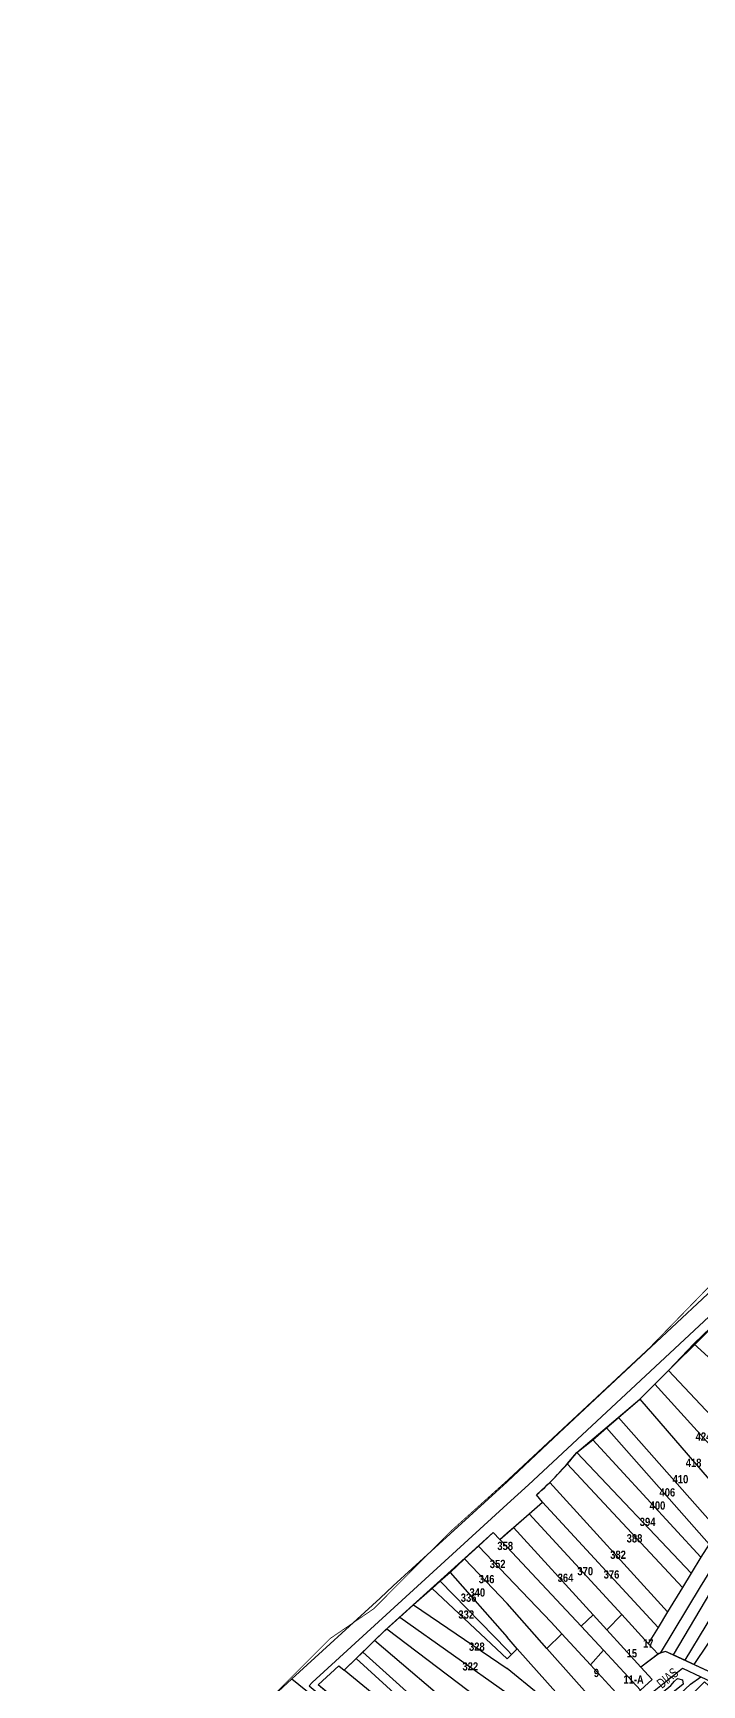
# Model space of a CAD drawing. Extents: x 199665 to 201826, y 4836581 to 4838476.
# Drawn here: x 199856 to 200059, y 4837775 to 4838278 of the extents above; entities that cross this region are included whole.
import ezdxf
from ezdxf.enums import TextEntityAlignment as Align

# ---------------------------------------------------------------- set-up
doc = ezdxf.new("R2010")
doc.units = 0
doc.header["$LTSCALE"] = 1.5
doc.header["$MEASUREMENT"] = 0
for name, color, linetype in [('CD-MALHA-LOTES', 40, 'CONTINUOUS'), ('LM-LIM-SETOR-FISCAL', 7, 'CONTINUOUS'), ('RU-QUADRAS', 6, 'CONTINUOUS'), ('SV-EIXO-RUA-PAV', 20, 'CONTINUOUS'), ('SV-RUA-PAVIM-S-GUIA-C-GUIA', 7, 'CONTINUOUS'), ('SV-TXT-RUA-N-PAV-S-GUIA-C-GUIA', 7, 'CONTINUOUS'), ('Th_NmrPort', 1, 'CONTINUOUS')]:
    doc.layers.add(name, color=color, linetype=linetype)
doc.styles.add('ARIAL', font='ARIAL.TTF')
doc.styles.get("Standard").update_dxf_attribs({"font": 'swisscbo.ttf'})
doc.linetypes.add('Limite', pattern='A,20,-3,[130,ltypeshp.shx,S=6.35,R=0,X=0,Y=0],-3,20', length=46)

msp = doc.modelspace()

# ---------------------------------------------------------------- linework, layer by layer
at = {"layer": 'CD-MALHA-LOTES', "linetype": 'Continuous'}
for p, q in [((200056.93, 4837878.38), (200067.09, 4837888.3)), ((200049.15, 4837870.34), (200056.93, 4837878.38)), ((200056.93, 4837878.38), (200070.21, 4837866.36)), ((200044.99, 4837866.19), (200049.15, 4837870.34)), ((200070.68, 4837847.4), (200049.15, 4837870.34)), ((200033.97, 4837856.02), (200040.4, 4837861.6)), ((200040.4, 4837861.6), (200044.99, 4837866.19)), ((200040.4, 4837861.6), (200063.45, 4837834.86)), ((200044.99, 4837866.19), (200067.79, 4837841.03)), ((200026.1, 4837849.16), (200030.29, 4837852.81)), ((200030.29, 4837852.81), (200033.97, 4837856.02)), ((200030.29, 4837852.81), (200061.52, 4837817.47)), ((200033.97, 4837856.02), (200064.14, 4837821.77)), ((200021.29, 4837845.29), (200026.1, 4837849.16)), ((200026.1, 4837849.16), (200059.05, 4837813.44)), ((200014.33, 4837837.49), (200018.26, 4837841.89)), ((200018.26, 4837841.89), (200021.29, 4837845.29)), ((200018.26, 4837841.89), (200053.42, 4837804.22)), ((200021.29, 4837845.29), (200056.05, 4837808.54)), ((200012.99, 4837836.22), (200014.33, 4837837.49)), ((200009, 4837832.42), (200012.99, 4837836.22)), ((200010.78, 4837830.17), (200009, 4837832.42)), ((200012.99, 4837836.22), (200048.9, 4837796.84)), ((200001.94, 4837822.51), (200006.76, 4837826.68)), ((200006.76, 4837826.68), (200010.78, 4837830.17)), ((200006.76, 4837826.68), (200034.97, 4837795.99)), ((200010.78, 4837830.17), (200045.99, 4837792.08)), ((200000, 4837820.83), (200001.94, 4837822.51)), ((200026.26, 4837795.86), (200001.94, 4837822.51)), ((199991.34, 4837816.86), (199987.09, 4837812.91)), ((199995.75, 4837820.96), (199991.34, 4837816.86)), ((199991.34, 4837816.86), (200000, 4837807.63)), ((199997.81, 4837818.83), (199995.75, 4837820.96)), ((200000, 4837820.83), (199997.81, 4837818.83)), ((199997.81, 4837818.83), (200000, 4837816.55)), ((200022.53, 4837792.4), (200000, 4837816.55)), ((200061.52, 4837817.47), (200059.05, 4837813.44)), ((199987.09, 4837812.91), (199982.71, 4837808.84)), ((199987.09, 4837812.91), (200000, 4837799.33)), ((200059.05, 4837813.44), (200056.05, 4837808.54)), ((199982.71, 4837808.84), (199979.68, 4837806.14)), ((199982.71, 4837808.84), (200000, 4837789.08)), ((200013.48, 4837793.63), (200000, 4837807.63)), ((200065.25, 4837808.36), (200050.62, 4837783.67)), ((200056.05, 4837808.54), (200053.42, 4837804.22)), ((200062.26, 4837810.03), (200058.84, 4837804.42)), ((199977.23, 4837803.96), (199971.56, 4837798.92)), ((199979.68, 4837806.14), (199977.23, 4837803.96)), ((199977.23, 4837803.96), (200000, 4837782.53)), ((199979.68, 4837806.14), (200000, 4837785.2)), ((200058.84, 4837804.42), (200046.64, 4837784.25)), ((200053.42, 4837804.22), (200048.9, 4837796.84)), ((200066.96, 4837803.16), (200054.13, 4837782.05)), ((199971.56, 4837798.92), (199967.39, 4837795.21)), ((199971.56, 4837798.92), (200000, 4837779.6)), ((200012.15, 4837785.64), (200000, 4837799.33)), ((200048.9, 4837796.84), (200045.99, 4837792.08)), ((199959.68, 4837788.08), (199962.83, 4837791.15)), ((199962.83, 4837791.15), (199963.37, 4837791.63)), ((199967.39, 4837795.21), (199963.37, 4837791.63)), ((199963.37, 4837791.63), (199991.15, 4837770.59)), ((199967.39, 4837795.21), (200000, 4837772)), ((200016.73, 4837790.11), (200013.48, 4837793.63)), ((200022.53, 4837792.4), (200026.26, 4837795.86)), ((200029.34, 4837785.11), (200022.53, 4837792.4)), ((200030.35, 4837791.37), (200026.26, 4837795.86)), ((200034.97, 4837795.99), (200030.35, 4837791.37)), ((200030.35, 4837791.37), (200040.73, 4837779.98)), ((200043.02, 4837787.22), (200034.97, 4837795.99)), ((200045.99, 4837792.08), (200043.02, 4837787.22)), ((200065.24, 4837793.17), (200056.89, 4837780.78)), ((199959.68, 4837788.08), (199956.09, 4837784.57)), ((199986.38, 4837765.34), (199959.68, 4837788.08)), ((200003.12, 4837785.59), (200000, 4837789.08)), ((200012.15, 4837785.64), (200016.73, 4837790.11)), ((200016.73, 4837790.11), (200025.38, 4837780.72)), ((200043.02, 4837787.22), (200046.03, 4837783.96)), ((199950.44, 4837779.05), (199954.08, 4837782.6)), ((199954.08, 4837782.6), (199956.09, 4837784.57)), ((199954.08, 4837782.6), (199976.27, 4837762.36)), ((199956.09, 4837784.57), (199978.55, 4837764.31)), ((200001.33, 4837783.83), (200000, 4837785.2)), ((200000, 4837782.53), (200001.33, 4837783.83)), ((200001.33, 4837783.83), (200003.12, 4837785.59)), ((200015.68, 4837771.48), (200003.12, 4837785.59)), ((200029.33, 4837766.29), (200012.15, 4837785.64)), ((200025.38, 4837780.72), (200029.34, 4837785.11)), ((200040.68, 4837772.96), (200029.34, 4837785.11)), ((200046.03, 4837783.96), (200040.73, 4837779.98)), ((200046.64, 4837784.25), (200046.03, 4837783.96)), ((200048.26, 4837784.76), (200046.64, 4837784.25)), ((200050.62, 4837783.67), (200048.26, 4837784.76)), ((200054.13, 4837782.05), (200050.62, 4837783.67)), ((200056.89, 4837780.78), (200054.13, 4837782.05)), ((199942.48, 4837774.55), (199948.82, 4837780.37)), ((199948.82, 4837780.37), (199950.44, 4837779.05)), ((199978.33, 4837756.2), (199950.44, 4837779.05)), ((200009.49, 4837771.88), (200000, 4837779.6)), ((200025.38, 4837780.72), (200034.35, 4837770.98)), ((200044.19, 4837776.2), (200040.68, 4837772.96)), ((200040.73, 4837779.98), (200044.19, 4837776.2)), ((200061.22, 4837778.79), (200056.89, 4837780.78)), ((199958.25, 4837761.37), (199942.48, 4837774.55)), ((200056.9, 4837772.22), (200060.09, 4837775.47))]:
    msp.add_line(p, q, dxfattribs=at)
at = {"layer": 'LM-LIM-SETOR-FISCAL', "linetype": 'Limite', "ltscale": 0.1, "const_width": 0.25}
msp.add_lwpolyline([(200474.68, 4838277.46), (200458.63, 4838261.82), (200449.06, 4838253.68), (200440.91, 4838245.54), (200429.42, 4838235), (200367.24, 4838178.42), (200333.56, 4838146.99), (200278.17, 4838096.09), (200231.02, 4838053.43), (200112.77, 4837943.41), (200064.12, 4837898.5), (200043.41, 4837877.24), (200000, 4837836.77), (199982.44, 4837820.95), (199959.41, 4837797.74), (199946.13, 4837788.68), (199905.8, 4837748.35)], dxfattribs=at)
at = {"layer": 'RU-QUADRAS', "color": 6, "linetype": 'Continuous'}
msp.add_lwpolyline([(199995.77, 4837728.23, 0.016454), (199942.48, 4837774.55), (199948.82, 4837780.37), (199950.44, 4837779.05), (199962.83, 4837791.15), (199995.75, 4837820.96), (199997.81, 4837818.83), (200010.78, 4837830.17), (200009, 4837832.42, 0.040945), (200021.29, 4837845.29), (200040.4, 4837861.6), (200067.9, 4837888.94)], format="xyb", dxfattribs=at)
for points in [[(200069.21, 4837775.1), (200048.26, 4837784.76), (200046.26, 4837784.13), (200040.73, 4837779.98), (200044.19, 4837776.2), (200036.12, 4837768.75)], [(200046.93, 4837762.1), (200060.09, 4837775.47), (200087.74, 4837750.36)]]:
    msp.add_lwpolyline(points, dxfattribs=at)
at = {"layer": 'SV-EIXO-RUA-PAV'}
for points in [[(200000, 4837836.39), (200015.88, 4837851.29), (200068.87, 4837900.84), (200102.39, 4837933.69), (200130.05, 4837961.59), (200145.64, 4837974.5), (200150.43, 4837978.46), (200181.68, 4838005.69), (200218.93, 4838039.92), (200294.37, 4838110.85), (200334.17, 4838146.89), (200383.26, 4838191.79), (200406.24, 4838211.97)], [(200000, 4837836.39), (199965.37, 4837804.71), (199961.32, 4837801), (199934.44, 4837776.42), (199928.97, 4837771.33), (199922.47, 4837765.46), (199917.22, 4837760.55), (199883.73, 4837729.85), (199865.11, 4837712.72), (199858.88, 4837707.71), (199855.67, 4837704.35)], [(200000, 4837730.19), (200032.78, 4837759.11), (200038.2, 4837767.52), (200053.46, 4837779.7), (200058.98, 4837777.07), (200064.86, 4837774.24), (200068.05, 4837772.72), (200081.29, 4837791.37), (200083.35, 4837793.13), (200091.39, 4837786.4), (200090.83, 4837785.27), (200117.19, 4837763.59), (200118.31, 4837764.71), (200125.23, 4837759.66), (200174.1, 4837820.02)], [(199934.44, 4837776.42), (199962.15, 4837754.01), (199979.36, 4837739.09), (199988.78, 4837730.86), (199993.52, 4837725.85), (200000, 4837715.4)], [(200032.78, 4837759.11), (200042.66, 4837763.39), (200046.12, 4837765.7), (200055.84, 4837774.76), (200058.98, 4837777.07)]]:
    msp.add_lwpolyline(points, dxfattribs=at)
at = {"layer": 'SV-RUA-PAVIM-S-GUIA-C-GUIA'}
for points in [[(200234.26, 4837767.45), (200212.56, 4837782.57), (200183.91, 4837805.67), (200150.73, 4837830.65), (200125.54, 4837850.38), (200091.83, 4837878.05), (200071.09, 4837891.19), (200068.55, 4837891.89), (200067.37, 4837891.65), (200065.91, 4837890.79), (200006.51, 4837835.52), (200000, 4837829.57)], [(200000, 4837829.57), (199940.65, 4837775.28), (199939.72, 4837774.33), (199947.19, 4837768.12), (199962.73, 4837755.58), (199980.84, 4837739.67), (199993.52, 4837728.27), (199995.77, 4837728.23), (200000, 4837732.61)], [(200112.36, 4837771.57), (200108.61, 4837774.61), (200103.32, 4837778.87), (200097.32, 4837783.72), (200093.7, 4837786.65), (200092.47, 4837787.63), (200087.89, 4837791.33), (200083.53, 4837794.85), (200083.41, 4837794.94), (200079.72, 4837789.79), (200069.21, 4837775.1), (200065.1, 4837777), (200061.22, 4837778.79), (200056.89, 4837780.78), (200054.13, 4837782.05), (200050.62, 4837783.67), (200048.26, 4837784.76), (200046.64, 4837784.25), (200046.26, 4837784.13), (200046.03, 4837783.96), (200040.73, 4837779.98), (200044.19, 4837776.2), (200040.68, 4837772.96)], [(200056.9, 4837772.22), (200060.09, 4837775.47), (200077.61, 4837759.56)]]:
    msp.add_lwpolyline(points, dxfattribs=at)
msp.add_lwpolyline([(200049.9, 4837774.36), (200050.98, 4837775.73), (200051.87, 4837776.47), (200053.44, 4837776.08), (200053.68, 4837774.8), (200040.28, 4837764.05), (200039.75, 4837764.18), (200039.49, 4837765.46), (200040.07, 4837766.26)], close=True, dxfattribs=at)

# ---------------------------------------------------------------- texts
at = {"layer": 'SV-TXT-RUA-N-PAV-S-GUIA-C-GUIA', "style": 'ARIAL', "width": 0.7}
msp.add_text('DIAS', height=3, rotation=40, dxfattribs=at).set_placement((200047.2, 4837773.32))
at = {"layer": 'Th_NmrPort', "color": 1}
for s, p in [('424', (200057.42, 4837850.2)), ('418', (200054.42, 4837842.2)), ('410', (200050.42, 4837837.2)), ('406', (200046.42, 4837833.2)), ('400', (200043.42, 4837829.2)), ('394', (200040.42, 4837824.2)), ('358', (199997.05, 4837816.88)), ('388', (200036.42, 4837819.2)), ('352', (199994.75, 4837811.39)), ('382', (200031.42, 4837814.2)), ('346', (199991.39, 4837806.79)), ('364', (200015.42, 4837807.2)), ('370', (200021.42, 4837809.2)), ('376', (200029.42, 4837808.2)), ('336', (199985.91, 4837801.13)), ('340', (199988.56, 4837802.72)), ('332', (199985.2, 4837796)), ('328', (199988.42, 4837786.2)), ('17', (200041.42, 4837787.2)), ('322', (199986.42, 4837780.2)), ('15', (200036.42, 4837784.2)), ('9', (200026.42, 4837778.2)), ('11-A', (200035.42, 4837776.2))]:
    msp.add_text(s, height=2.5, dxfattribs=at).set_placement(p, align=Align.MIDDLE_LEFT)

doc.saveas('drawing.dxf')
